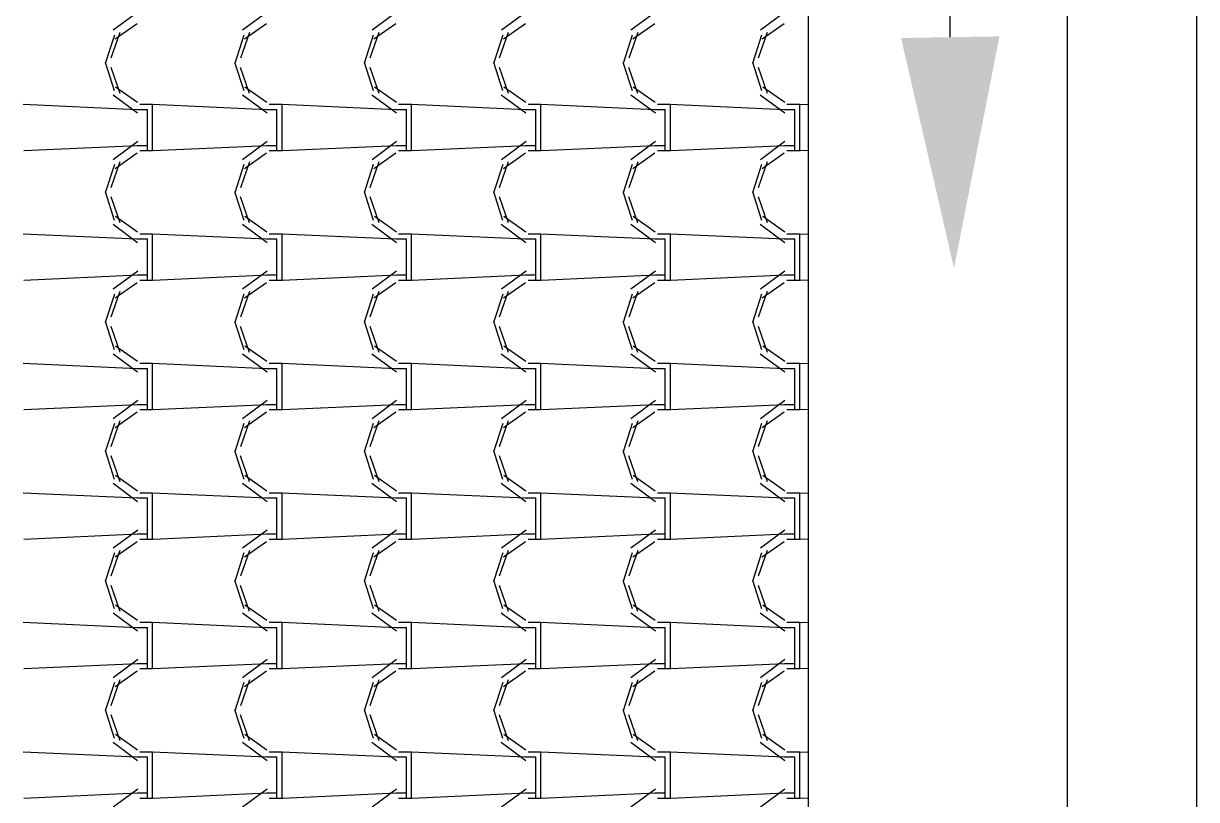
# Model space of a CAD drawing. Header units: millimetres. Extents: x -336 to -33, y -135 to 770.
# Drawn here: x -170.451 to -167.732, y 719.578 to 721.376 of the extents above; entities that cross this region are included whole.
import ezdxf

# ---------------------------------------------------------------- set-up
doc = ezdxf.new("R2010")
doc.units = ezdxf.units.MM
doc.header["$LTSCALE"] = 50
doc.header["$MEASUREMENT"] = 0
for name, color, linetype in [('-HIDRO', 8, 'CONTINUOUS'), ('AF', 5, 'CONTINUOUS'), ('TUBULAÇÃO_ESGOTO', 5, 'CONTINUOUS')]:
    doc.layers.add(name, color=color, linetype=linetype)

msp = doc.modelspace()

# ---------------------------------------------------------------- linework, layer by layer
at = {"layer": '-HIDRO', "linetype": 'Continuous'}
for p, q in [((-167.7324, 733.4466), (-167.7324, 716.5333)), ((-168.6324, 733.1466), (-168.6324, 716.8333)), ((-168.0324, 733.1466), (-168.0324, 716.8333)), ((-170.1863, 721.4019), (-170.2433, 721.3599)), ((-169.8863, 721.4019), (-169.9433, 721.3599)), ((-169.5863, 721.402), (-169.6433, 721.36)), ((-169.2863, 721.402), (-169.3433, 721.36)), ((-168.9863, 721.402), (-169.0433, 721.36)), ((-168.6863, 721.402), (-168.7433, 721.36)), ((-170.1879, 721.3751), (-170.2389, 721.3391)), ((-169.8879, 721.3751), (-169.9389, 721.3391)), ((-169.5879, 721.3751), (-169.6389, 721.3391)), ((-169.2879, 721.3751), (-169.3389, 721.3391)), ((-168.9879, 721.3751), (-169.0389, 721.3391)), ((-168.6879, 721.3751), (-168.7389, 721.3391)), ((-170.2404, 721.3489), (-170.2614, 721.2829)), ((-170.2274, 721.355), (-170.2484, 721.295)), ((-169.9404, 721.3489), (-169.9614, 721.2829)), ((-169.9274, 721.355), (-169.9484, 721.295)), ((-169.6404, 721.3489), (-169.6614, 721.2829)), ((-169.6274, 721.355), (-169.6484, 721.295)), ((-169.3404, 721.3489), (-169.3614, 721.2829)), ((-169.3274, 721.355), (-169.3484, 721.295)), ((-169.0404, 721.3489), (-169.0614, 721.2829)), ((-169.0274, 721.355), (-169.0484, 721.295)), ((-168.7404, 721.3489), (-168.7614, 721.2829)), ((-168.7274, 721.355), (-168.7484, 721.295)), ((-170.2617, 721.2861), (-170.2407, 721.2201)), ((-170.2487, 721.2745), (-170.2277, 721.2145)), ((-169.9617, 721.2861), (-169.9407, 721.2201)), ((-169.9487, 721.2745), (-169.9277, 721.2145)), ((-169.6617, 721.2861), (-169.6407, 721.2201)), ((-169.6487, 721.2745), (-169.6277, 721.2145)), ((-169.3617, 721.2861), (-169.3407, 721.2201)), ((-169.3487, 721.2745), (-169.3277, 721.2145)), ((-169.0617, 721.2861), (-169.0407, 721.2201)), ((-169.0487, 721.2745), (-169.0277, 721.2145)), ((-168.7617, 721.2861), (-168.7407, 721.2201)), ((-168.7487, 721.2745), (-168.7277, 721.2145)), ((-170.2436, 721.2104), (-170.1866, 721.1684)), ((-170.2379, 721.229), (-170.1869, 721.193)), ((-169.9436, 721.2104), (-169.8866, 721.1684)), ((-169.9379, 721.229), (-169.8869, 721.193)), ((-169.6436, 721.2104), (-169.5866, 721.1684)), ((-169.6379, 721.229), (-169.5869, 721.193)), ((-169.3436, 721.2104), (-169.2866, 721.1684)), ((-169.3379, 721.229), (-169.2869, 721.193)), ((-169.0436, 721.2104), (-168.9866, 721.1684)), ((-169.0379, 721.229), (-168.9869, 721.193)), ((-168.7436, 721.2104), (-168.6866, 721.1684)), ((-168.7379, 721.229), (-168.6869, 721.193)), ((-170.188, 721.1757), (-170.452, 721.1877)), ((-170.1817, 721.1885), (-170.1517, 721.1885)), ((-169.888, 721.1757), (-170.152, 721.1877)), ((-170.1517, 721.0925), (-170.1517, 721.1885)), ((-169.8817, 721.1885), (-169.8517, 721.1885)), ((-169.588, 721.1757), (-169.852, 721.1877)), ((-169.8517, 721.0925), (-169.8517, 721.1885)), ((-169.5817, 721.1885), (-169.5517, 721.1885)), ((-169.288, 721.1757), (-169.552, 721.1877)), ((-169.5517, 721.0925), (-169.5517, 721.1885)), ((-169.2817, 721.1885), (-169.2517, 721.1885)), ((-168.988, 721.1757), (-169.252, 721.1877)), ((-169.2517, 721.0925), (-169.2517, 721.1885)), ((-168.9817, 721.1885), (-168.9517, 721.1885)), ((-168.688, 721.1757), (-168.952, 721.1877)), ((-168.9517, 721.0925), (-168.9517, 721.1885)), ((-168.6817, 721.1885), (-168.6517, 721.1885)), ((-168.6324, 721.1868), (-168.652, 721.1877)), ((-168.6517, 721.0925), (-168.6517, 721.1885)), ((-170.1877, 721.1765), (-170.1637, 721.1765)), ((-170.1637, 721.0925), (-170.1637, 721.1765)), ((-169.8877, 721.1765), (-169.8637, 721.1765)), ((-169.8637, 721.0925), (-169.8637, 721.1765)), ((-169.5877, 721.1765), (-169.5637, 721.1765)), ((-169.5637, 721.0925), (-169.5637, 721.1765)), ((-169.2877, 721.1765), (-169.2637, 721.1765)), ((-169.2637, 721.0925), (-169.2637, 721.1765)), ((-168.9877, 721.1765), (-168.9637, 721.1765)), ((-168.9637, 721.0925), (-168.9637, 721.1765)), ((-168.6877, 721.1765), (-168.6637, 721.1765)), ((-168.6637, 721.0925), (-168.6637, 721.1765)), ((-170.1863, 721.1019), (-170.2433, 721.0599)), ((-169.8863, 721.102), (-169.9433, 721.06)), ((-169.5863, 721.102), (-169.6433, 721.06)), ((-169.2863, 721.102), (-169.3433, 721.06)), ((-168.9863, 721.102), (-169.0433, 721.06)), ((-168.6863, 721.102), (-168.7433, 721.06)), ((-170.1865, 721.0924), (-170.4505, 721.0804)), ((-170.1879, 721.0751), (-170.2389, 721.0391)), ((-170.1637, 721.0925), (-170.1877, 721.0925)), ((-170.1517, 721.0805), (-170.1817, 721.0805)), ((-170.1637, 721.0805), (-170.1637, 721.0925)), ((-170.1517, 721.0805), (-170.1517, 721.0925)), ((-169.8865, 721.0924), (-170.1505, 721.0804)), ((-169.8879, 721.0751), (-169.9389, 721.0391)), ((-169.8637, 721.0925), (-169.8877, 721.0925)), ((-169.8517, 721.0805), (-169.8817, 721.0805)), ((-169.8637, 721.0805), (-169.8637, 721.0925)), ((-169.8517, 721.0805), (-169.8517, 721.0925)), ((-169.5865, 721.0924), (-169.8505, 721.0804)), ((-169.5879, 721.0751), (-169.6389, 721.0391)), ((-169.5637, 721.0925), (-169.5877, 721.0925)), ((-169.5517, 721.0805), (-169.5817, 721.0805)), ((-169.5637, 721.0805), (-169.5637, 721.0925)), ((-169.5517, 721.0805), (-169.5517, 721.0925)), ((-169.2865, 721.0924), (-169.5505, 721.0804)), ((-169.2879, 721.0751), (-169.3389, 721.0391)), ((-169.2637, 721.0925), (-169.2877, 721.0925)), ((-169.2517, 721.0805), (-169.2817, 721.0805)), ((-169.2637, 721.0805), (-169.2637, 721.0925)), ((-169.2517, 721.0805), (-169.2517, 721.0925)), ((-168.9865, 721.0924), (-169.2505, 721.0804)), ((-168.9879, 721.0751), (-169.0389, 721.0391)), ((-168.9637, 721.0925), (-168.9877, 721.0925)), ((-168.9517, 721.0805), (-168.9817, 721.0805)), ((-168.9637, 721.0805), (-168.9637, 721.0925)), ((-168.9517, 721.0805), (-168.9517, 721.0925)), ((-168.6865, 721.0924), (-168.9505, 721.0804)), ((-168.6879, 721.0751), (-168.7389, 721.0391)), ((-168.6637, 721.0925), (-168.6877, 721.0925)), ((-168.6517, 721.0805), (-168.6817, 721.0805)), ((-168.6637, 721.0805), (-168.6637, 721.0925)), ((-168.6517, 721.0805), (-168.6517, 721.0925)), ((-168.6324, 721.0812), (-168.6505, 721.0804)), ((-170.2404, 721.0489), (-170.2614, 720.9829)), ((-170.2274, 721.055), (-170.2484, 720.995)), ((-169.9404, 721.0489), (-169.9614, 720.9829)), ((-169.9274, 721.055), (-169.9484, 720.995)), ((-169.6404, 721.0489), (-169.6614, 720.9829)), ((-169.6274, 721.055), (-169.6484, 720.995)), ((-169.3404, 721.0489), (-169.3614, 720.9829)), ((-169.3274, 721.055), (-169.3484, 720.995)), ((-169.0404, 721.0489), (-169.0614, 720.9829)), ((-169.0274, 721.055), (-169.0484, 720.995)), ((-168.7404, 721.0489), (-168.7614, 720.9829)), ((-168.7274, 721.055), (-168.7484, 720.995)), ((-170.2617, 720.9861), (-170.2407, 720.9201)), ((-170.2487, 720.9745), (-170.2277, 720.9145)), ((-169.9617, 720.9861), (-169.9407, 720.9201)), ((-169.9487, 720.9745), (-169.9277, 720.9145)), ((-169.6617, 720.9861), (-169.6407, 720.9201)), ((-169.6487, 720.9745), (-169.6277, 720.9145)), ((-169.3617, 720.9861), (-169.3407, 720.9201)), ((-169.3487, 720.9745), (-169.3277, 720.9145)), ((-169.0617, 720.9861), (-169.0407, 720.9201)), ((-169.0487, 720.9745), (-169.0277, 720.9145)), ((-168.7617, 720.9861), (-168.7407, 720.9201)), ((-168.7487, 720.9745), (-168.7277, 720.9145)), ((-170.2436, 720.9104), (-170.1866, 720.8684)), ((-170.2379, 720.929), (-170.1869, 720.893)), ((-169.9436, 720.9104), (-169.8866, 720.8684)), ((-169.9379, 720.929), (-169.8869, 720.893)), ((-169.6436, 720.9104), (-169.5866, 720.8684)), ((-169.6379, 720.929), (-169.5869, 720.893)), ((-169.3436, 720.9104), (-169.2866, 720.8684)), ((-169.3379, 720.929), (-169.2869, 720.893)), ((-169.0436, 720.9104), (-168.9866, 720.8684)), ((-169.0379, 720.929), (-168.9869, 720.893)), ((-168.7436, 720.9104), (-168.6866, 720.8684)), ((-168.7379, 720.929), (-168.6869, 720.893)), ((-170.188, 720.8757), (-170.452, 720.8877)), ((-170.1817, 720.8885), (-170.1517, 720.8885)), ((-169.888, 720.8757), (-170.152, 720.8877)), ((-170.1517, 720.7925), (-170.1517, 720.8885)), ((-169.8817, 720.8885), (-169.8517, 720.8885)), ((-169.588, 720.8757), (-169.852, 720.8877)), ((-169.8517, 720.7925), (-169.8517, 720.8885)), ((-169.5817, 720.8885), (-169.5517, 720.8885)), ((-169.288, 720.8757), (-169.552, 720.8877)), ((-169.5517, 720.7925), (-169.5517, 720.8885)), ((-169.2817, 720.8885), (-169.2517, 720.8885)), ((-168.988, 720.8757), (-169.252, 720.8877)), ((-169.2517, 720.7925), (-169.2517, 720.8885)), ((-168.9817, 720.8885), (-168.9517, 720.8885)), ((-168.688, 720.8757), (-168.952, 720.8877)), ((-168.9517, 720.7925), (-168.9517, 720.8885)), ((-168.6817, 720.8885), (-168.6517, 720.8885)), ((-168.6324, 720.8868), (-168.652, 720.8877)), ((-168.6517, 720.7925), (-168.6517, 720.8885)), ((-170.1877, 720.8765), (-170.1637, 720.8765)), ((-170.1637, 720.7925), (-170.1637, 720.8765)), ((-169.8877, 720.8765), (-169.8637, 720.8765)), ((-169.8637, 720.7925), (-169.8637, 720.8765)), ((-169.5877, 720.8765), (-169.5637, 720.8765)), ((-169.5637, 720.7925), (-169.5637, 720.8765)), ((-169.2877, 720.8765), (-169.2637, 720.8765)), ((-169.2637, 720.7925), (-169.2637, 720.8765)), ((-168.9877, 720.8765), (-168.9637, 720.8765)), ((-168.9637, 720.7925), (-168.9637, 720.8765)), ((-168.6877, 720.8765), (-168.6637, 720.8765)), ((-168.6637, 720.7925), (-168.6637, 720.8765)), ((-170.1863, 720.802), (-170.2433, 720.76)), ((-169.8863, 720.802), (-169.9433, 720.76)), ((-169.5863, 720.802), (-169.6433, 720.76)), ((-169.2863, 720.802), (-169.3433, 720.76)), ((-168.9863, 720.802), (-169.0433, 720.76)), ((-168.6863, 720.802), (-168.7433, 720.76)), ((-170.1865, 720.7924), (-170.4505, 720.7804)), ((-170.1879, 720.7751), (-170.2389, 720.7391)), ((-170.1637, 720.7925), (-170.1877, 720.7925)), ((-170.1517, 720.7805), (-170.1817, 720.7805)), ((-170.1637, 720.7805), (-170.1637, 720.7925)), ((-170.1517, 720.7805), (-170.1517, 720.7925)), ((-169.8865, 720.7924), (-170.1505, 720.7804)), ((-169.8879, 720.7751), (-169.9389, 720.7391)), ((-169.8637, 720.7925), (-169.8877, 720.7925)), ((-169.8517, 720.7805), (-169.8817, 720.7805)), ((-169.8637, 720.7805), (-169.8637, 720.7925)), ((-169.8517, 720.7805), (-169.8517, 720.7925)), ((-169.5865, 720.7924), (-169.8505, 720.7804)), ((-169.5879, 720.7751), (-169.6389, 720.7391)), ((-169.5637, 720.7925), (-169.5877, 720.7925)), ((-169.5517, 720.7805), (-169.5817, 720.7805)), ((-169.5637, 720.7805), (-169.5637, 720.7925)), ((-169.5517, 720.7805), (-169.5517, 720.7925)), ((-169.2865, 720.7924), (-169.5505, 720.7804)), ((-169.2879, 720.7751), (-169.3389, 720.7391)), ((-169.2637, 720.7925), (-169.2877, 720.7925)), ((-169.2517, 720.7805), (-169.2817, 720.7805)), ((-169.2637, 720.7805), (-169.2637, 720.7925)), ((-169.2517, 720.7805), (-169.2517, 720.7925)), ((-168.9865, 720.7924), (-169.2505, 720.7804)), ((-168.9879, 720.7751), (-169.0389, 720.7391)), ((-168.9637, 720.7925), (-168.9877, 720.7925)), ((-168.9517, 720.7805), (-168.9817, 720.7805)), ((-168.9637, 720.7805), (-168.9637, 720.7925)), ((-168.9517, 720.7805), (-168.9517, 720.7925)), ((-168.6865, 720.7924), (-168.9505, 720.7804)), ((-168.6879, 720.7751), (-168.7389, 720.7391)), ((-168.6637, 720.7925), (-168.6877, 720.7925)), ((-168.6517, 720.7805), (-168.6817, 720.7805)), ((-168.6637, 720.7805), (-168.6637, 720.7925)), ((-168.6517, 720.7805), (-168.6517, 720.7925)), ((-168.6324, 720.7812), (-168.6505, 720.7804)), ((-170.2404, 720.7489), (-170.2614, 720.6829)), ((-170.2274, 720.755), (-170.2484, 720.695)), ((-169.9404, 720.7489), (-169.9614, 720.6829)), ((-169.9274, 720.755), (-169.9484, 720.695)), ((-169.6404, 720.7489), (-169.6614, 720.6829)), ((-169.6274, 720.755), (-169.6484, 720.695)), ((-169.3404, 720.7489), (-169.3614, 720.6829)), ((-169.3274, 720.755), (-169.3484, 720.695)), ((-169.0404, 720.7489), (-169.0614, 720.6829)), ((-169.0274, 720.755), (-169.0484, 720.695)), ((-168.7404, 720.7489), (-168.7614, 720.6829)), ((-168.7274, 720.755), (-168.7484, 720.695)), ((-170.2617, 720.6861), (-170.2407, 720.6201)), ((-170.2487, 720.6745), (-170.2277, 720.6145)), ((-169.9617, 720.6861), (-169.9407, 720.6201)), ((-169.9487, 720.6745), (-169.9277, 720.6145)), ((-169.6617, 720.6861), (-169.6407, 720.6201)), ((-169.6487, 720.6745), (-169.6277, 720.6145)), ((-169.3617, 720.6861), (-169.3407, 720.6201)), ((-169.3487, 720.6745), (-169.3277, 720.6145)), ((-169.0617, 720.6861), (-169.0407, 720.6201)), ((-169.0487, 720.6745), (-169.0277, 720.6145)), ((-168.7617, 720.6861), (-168.7407, 720.6201)), ((-168.7487, 720.6745), (-168.7277, 720.6145)), ((-170.2436, 720.6104), (-170.1866, 720.5684)), ((-170.2379, 720.629), (-170.1869, 720.593)), ((-169.9436, 720.6104), (-169.8866, 720.5684)), ((-169.9379, 720.629), (-169.8869, 720.593)), ((-169.6436, 720.6104), (-169.5866, 720.5684)), ((-169.6379, 720.629), (-169.5869, 720.593)), ((-169.3436, 720.6104), (-169.2866, 720.5684)), ((-169.3379, 720.629), (-169.2869, 720.593)), ((-169.0436, 720.6104), (-168.9866, 720.5684)), ((-169.0379, 720.629), (-168.9869, 720.593)), ((-168.7436, 720.6104), (-168.6866, 720.5684)), ((-168.7379, 720.629), (-168.6869, 720.593)), ((-170.188, 720.5757), (-170.452, 720.5877)), ((-170.1817, 720.5885), (-170.1517, 720.5885)), ((-169.888, 720.5757), (-170.152, 720.5877)), ((-170.1517, 720.4925), (-170.1517, 720.5885)), ((-169.8817, 720.5885), (-169.8517, 720.5885)), ((-169.588, 720.5757), (-169.852, 720.5877)), ((-169.8517, 720.4925), (-169.8517, 720.5885)), ((-169.5817, 720.5885), (-169.5517, 720.5885)), ((-169.288, 720.5757), (-169.552, 720.5877)), ((-169.5517, 720.4925), (-169.5517, 720.5885)), ((-169.2817, 720.5885), (-169.2517, 720.5885)), ((-168.988, 720.5757), (-169.252, 720.5877)), ((-169.2517, 720.4925), (-169.2517, 720.5885)), ((-168.9817, 720.5885), (-168.9517, 720.5885)), ((-168.688, 720.5757), (-168.952, 720.5877)), ((-168.9517, 720.4925), (-168.9517, 720.5885)), ((-168.6817, 720.5885), (-168.6517, 720.5885)), ((-168.6324, 720.5868), (-168.652, 720.5877)), ((-168.6517, 720.4925), (-168.6517, 720.5885)), ((-170.1877, 720.5765), (-170.1637, 720.5765)), ((-170.1637, 720.4925), (-170.1637, 720.5765)), ((-169.8877, 720.5765), (-169.8637, 720.5765)), ((-169.8637, 720.4925), (-169.8637, 720.5765)), ((-169.5877, 720.5765), (-169.5637, 720.5765)), ((-169.5637, 720.4925), (-169.5637, 720.5765)), ((-169.2877, 720.5765), (-169.2637, 720.5765)), ((-169.2637, 720.4925), (-169.2637, 720.5765)), ((-168.9877, 720.5765), (-168.9637, 720.5765)), ((-168.9637, 720.4925), (-168.9637, 720.5765)), ((-168.6877, 720.5765), (-168.6637, 720.5765)), ((-168.6637, 720.4925), (-168.6637, 720.5765)), ((-170.1863, 720.502), (-170.2433, 720.46)), ((-169.8863, 720.502), (-169.9433, 720.46)), ((-169.5863, 720.502), (-169.6433, 720.46)), ((-169.2863, 720.502), (-169.3433, 720.46)), ((-168.9863, 720.502), (-169.0433, 720.46)), ((-168.6863, 720.502), (-168.7433, 720.46)), ((-170.1865, 720.4924), (-170.4505, 720.4804)), ((-170.1879, 720.4751), (-170.2389, 720.4391)), ((-170.1637, 720.4925), (-170.1877, 720.4925)), ((-170.1517, 720.4805), (-170.1817, 720.4805)), ((-170.1637, 720.4805), (-170.1637, 720.4925)), ((-170.1517, 720.4805), (-170.1517, 720.4925)), ((-169.8865, 720.4924), (-170.1505, 720.4804)), ((-169.8879, 720.4751), (-169.9389, 720.4391)), ((-169.8637, 720.4925), (-169.8877, 720.4925)), ((-169.8517, 720.4805), (-169.8817, 720.4805)), ((-169.8637, 720.4805), (-169.8637, 720.4925)), ((-169.8517, 720.4805), (-169.8517, 720.4925)), ((-169.5865, 720.4924), (-169.8505, 720.4804)), ((-169.5879, 720.4751), (-169.6389, 720.4391)), ((-169.5637, 720.4925), (-169.5877, 720.4925)), ((-169.5517, 720.4805), (-169.5817, 720.4805)), ((-169.5637, 720.4805), (-169.5637, 720.4925)), ((-169.5517, 720.4805), (-169.5517, 720.4925)), ((-169.2865, 720.4924), (-169.5505, 720.4804)), ((-169.2879, 720.4751), (-169.3389, 720.4391)), ((-169.2637, 720.4925), (-169.2877, 720.4925)), ((-169.2517, 720.4805), (-169.2817, 720.4805)), ((-169.2637, 720.4805), (-169.2637, 720.4925)), ((-169.2517, 720.4805), (-169.2517, 720.4925)), ((-168.9865, 720.4924), (-169.2505, 720.4804)), ((-168.9879, 720.4751), (-169.0389, 720.4391)), ((-168.9637, 720.4925), (-168.9877, 720.4925)), ((-168.9517, 720.4805), (-168.9817, 720.4805)), ((-168.9637, 720.4805), (-168.9637, 720.4925)), ((-168.9517, 720.4805), (-168.9517, 720.4925)), ((-168.6865, 720.4924), (-168.9505, 720.4804)), ((-168.6879, 720.4751), (-168.7389, 720.4391)), ((-168.6637, 720.4925), (-168.6877, 720.4925)), ((-168.6517, 720.4805), (-168.6817, 720.4805)), ((-168.6637, 720.4805), (-168.6637, 720.4925)), ((-168.6517, 720.4805), (-168.6517, 720.4925)), ((-168.6324, 720.4812), (-168.6505, 720.4804)), ((-170.2404, 720.4489), (-170.2614, 720.3829)), ((-170.2274, 720.455), (-170.2484, 720.395)), ((-169.9404, 720.4489), (-169.9614, 720.3829)), ((-169.9274, 720.455), (-169.9484, 720.395)), ((-169.6404, 720.4489), (-169.6614, 720.3829)), ((-169.6274, 720.455), (-169.6484, 720.395)), ((-169.3404, 720.4489), (-169.3614, 720.3829)), ((-169.3274, 720.455), (-169.3484, 720.395)), ((-169.0404, 720.4489), (-169.0614, 720.3829)), ((-169.0274, 720.455), (-169.0484, 720.395)), ((-168.7404, 720.4489), (-168.7614, 720.3829)), ((-168.7274, 720.455), (-168.7484, 720.395)), ((-170.2617, 720.3861), (-170.2407, 720.3201)), ((-170.2487, 720.3745), (-170.2277, 720.3145)), ((-169.9617, 720.3861), (-169.9407, 720.3201)), ((-169.9487, 720.3745), (-169.9277, 720.3145)), ((-169.6617, 720.3861), (-169.6407, 720.3201)), ((-169.6487, 720.3745), (-169.6277, 720.3145)), ((-169.3617, 720.3861), (-169.3407, 720.3201)), ((-169.3487, 720.3745), (-169.3277, 720.3145)), ((-169.0617, 720.3861), (-169.0407, 720.3201)), ((-169.0487, 720.3745), (-169.0277, 720.3145)), ((-168.7617, 720.3861), (-168.7407, 720.3201)), ((-168.7487, 720.3745), (-168.7277, 720.3145)), ((-170.2436, 720.3104), (-170.1866, 720.2684)), ((-170.2379, 720.329), (-170.1869, 720.293)), ((-169.9436, 720.3104), (-169.8866, 720.2684)), ((-169.9379, 720.329), (-169.8869, 720.293)), ((-169.6436, 720.3104), (-169.5866, 720.2684)), ((-169.6379, 720.329), (-169.5869, 720.293)), ((-169.3436, 720.3104), (-169.2866, 720.2684)), ((-169.3379, 720.329), (-169.2869, 720.293)), ((-169.0436, 720.3104), (-168.9866, 720.2684)), ((-169.0379, 720.329), (-168.9869, 720.293)), ((-168.7436, 720.3104), (-168.6866, 720.2684)), ((-168.7379, 720.329), (-168.6869, 720.293)), ((-170.188, 720.2757), (-170.452, 720.2877)), ((-170.1817, 720.2885), (-170.1517, 720.2885)), ((-169.888, 720.2757), (-170.152, 720.2877)), ((-170.1517, 720.1925), (-170.1517, 720.2885)), ((-169.8817, 720.2885), (-169.8517, 720.2885)), ((-169.588, 720.2757), (-169.852, 720.2877)), ((-169.8517, 720.1925), (-169.8517, 720.2885)), ((-169.5817, 720.2885), (-169.5517, 720.2885)), ((-169.288, 720.2757), (-169.552, 720.2877)), ((-169.5517, 720.1925), (-169.5517, 720.2885)), ((-169.2817, 720.2885), (-169.2517, 720.2885)), ((-168.988, 720.2757), (-169.252, 720.2877)), ((-169.2517, 720.1925), (-169.2517, 720.2885)), ((-168.9817, 720.2885), (-168.9517, 720.2885)), ((-168.688, 720.2757), (-168.952, 720.2877)), ((-168.9517, 720.1925), (-168.9517, 720.2885)), ((-168.6817, 720.2885), (-168.6517, 720.2885)), ((-168.6324, 720.2868), (-168.652, 720.2877)), ((-168.6517, 720.1925), (-168.6517, 720.2885)), ((-170.1877, 720.2765), (-170.1637, 720.2765)), ((-170.1637, 720.1925), (-170.1637, 720.2765)), ((-169.8877, 720.2765), (-169.8637, 720.2765)), ((-169.8637, 720.1925), (-169.8637, 720.2765)), ((-169.5877, 720.2765), (-169.5637, 720.2765)), ((-169.5637, 720.1925), (-169.5637, 720.2765)), ((-169.2877, 720.2765), (-169.2637, 720.2765)), ((-169.2637, 720.1925), (-169.2637, 720.2765)), ((-168.9877, 720.2765), (-168.9637, 720.2765)), ((-168.9637, 720.1925), (-168.9637, 720.2765)), ((-168.6877, 720.2765), (-168.6637, 720.2765)), ((-168.6637, 720.1925), (-168.6637, 720.2765)), ((-170.1863, 720.202), (-170.2433, 720.16)), ((-169.8863, 720.202), (-169.9433, 720.16)), ((-169.5863, 720.202), (-169.6433, 720.16)), ((-169.2863, 720.202), (-169.3433, 720.16)), ((-168.9863, 720.202), (-169.0433, 720.16)), ((-168.6863, 720.202), (-168.7433, 720.16)), ((-170.1865, 720.1924), (-170.4505, 720.1804)), ((-170.1879, 720.1751), (-170.2389, 720.1391)), ((-170.1637, 720.1925), (-170.1877, 720.1925)), ((-170.1517, 720.1805), (-170.1817, 720.1805)), ((-170.1637, 720.1805), (-170.1637, 720.1925)), ((-170.1517, 720.1805), (-170.1517, 720.1925)), ((-169.8865, 720.1924), (-170.1505, 720.1804)), ((-169.8879, 720.1751), (-169.9389, 720.1391)), ((-169.8637, 720.1925), (-169.8877, 720.1925)), ((-169.8517, 720.1805), (-169.8817, 720.1805)), ((-169.8637, 720.1805), (-169.8637, 720.1925)), ((-169.8517, 720.1805), (-169.8517, 720.1925)), ((-169.5865, 720.1924), (-169.8505, 720.1804)), ((-169.5879, 720.1751), (-169.6389, 720.1391)), ((-169.5637, 720.1925), (-169.5877, 720.1925)), ((-169.5517, 720.1805), (-169.5817, 720.1805)), ((-169.5637, 720.1805), (-169.5637, 720.1925)), ((-169.5517, 720.1805), (-169.5517, 720.1925)), ((-169.2865, 720.1924), (-169.5505, 720.1804)), ((-169.2879, 720.1751), (-169.3389, 720.1391)), ((-169.2637, 720.1925), (-169.2877, 720.1925)), ((-169.2517, 720.1805), (-169.2817, 720.1805)), ((-169.2637, 720.1805), (-169.2637, 720.1925)), ((-169.2517, 720.1805), (-169.2517, 720.1925)), ((-168.9865, 720.1924), (-169.2505, 720.1804)), ((-168.9879, 720.1751), (-169.0389, 720.1391)), ((-168.9637, 720.1925), (-168.9877, 720.1925)), ((-168.9517, 720.1805), (-168.9817, 720.1805)), ((-168.9637, 720.1805), (-168.9637, 720.1925)), ((-168.9517, 720.1805), (-168.9517, 720.1925)), ((-168.6865, 720.1924), (-168.9505, 720.1804)), ((-168.6879, 720.1751), (-168.7389, 720.1391)), ((-168.6637, 720.1925), (-168.6877, 720.1925)), ((-168.6517, 720.1805), (-168.6817, 720.1805)), ((-168.6637, 720.1805), (-168.6637, 720.1925)), ((-168.6517, 720.1805), (-168.6517, 720.1925)), ((-168.6324, 720.1812), (-168.6505, 720.1804)), ((-170.2404, 720.1489), (-170.2614, 720.0829)), ((-170.2274, 720.155), (-170.2484, 720.095)), ((-169.9404, 720.1489), (-169.9614, 720.0829)), ((-169.9274, 720.155), (-169.9484, 720.095)), ((-169.6404, 720.1489), (-169.6614, 720.0829)), ((-169.6274, 720.155), (-169.6484, 720.095)), ((-169.3404, 720.1489), (-169.3614, 720.0829)), ((-169.3274, 720.155), (-169.3484, 720.095)), ((-169.0404, 720.1489), (-169.0614, 720.0829)), ((-169.0274, 720.155), (-169.0484, 720.095)), ((-168.7404, 720.1489), (-168.7614, 720.0829)), ((-168.7274, 720.155), (-168.7484, 720.095)), ((-170.2617, 720.0861), (-170.2407, 720.0201)), ((-170.2487, 720.0745), (-170.2277, 720.0145)), ((-169.9617, 720.0861), (-169.9407, 720.0201)), ((-169.9487, 720.0745), (-169.9277, 720.0145)), ((-169.6617, 720.0861), (-169.6407, 720.0201)), ((-169.6487, 720.0745), (-169.6277, 720.0145)), ((-169.3617, 720.0861), (-169.3407, 720.0201)), ((-169.3487, 720.0745), (-169.3277, 720.0145)), ((-169.0617, 720.0861), (-169.0407, 720.0201)), ((-169.0487, 720.0745), (-169.0277, 720.0145)), ((-168.7617, 720.0861), (-168.7407, 720.0201)), ((-168.7487, 720.0745), (-168.7277, 720.0145)), ((-170.2436, 720.0105), (-170.1866, 719.9685)), ((-170.2379, 720.029), (-170.1869, 719.993)), ((-169.9436, 720.0104), (-169.8866, 719.9684)), ((-169.9379, 720.029), (-169.8869, 719.993)), ((-169.6436, 720.0104), (-169.5866, 719.9684)), ((-169.6379, 720.029), (-169.5869, 719.993)), ((-169.3436, 720.0104), (-169.2866, 719.9684)), ((-169.3379, 720.029), (-169.2869, 719.993)), ((-169.0436, 720.0104), (-168.9866, 719.9684)), ((-169.0379, 720.029), (-168.9869, 719.993)), ((-168.7436, 720.0104), (-168.6866, 719.9684)), ((-168.7379, 720.029), (-168.6869, 719.993)), ((-170.188, 719.9757), (-170.452, 719.9877)), ((-170.1817, 719.9885), (-170.1517, 719.9885)), ((-169.888, 719.9757), (-170.152, 719.9877)), ((-170.1517, 719.8925), (-170.1517, 719.9885)), ((-169.8817, 719.9885), (-169.8517, 719.9885)), ((-169.588, 719.9757), (-169.852, 719.9877)), ((-169.8517, 719.8925), (-169.8517, 719.9885)), ((-169.5817, 719.9885), (-169.5517, 719.9885)), ((-169.288, 719.9757), (-169.552, 719.9877)), ((-169.5517, 719.8925), (-169.5517, 719.9885)), ((-169.2817, 719.9885), (-169.2517, 719.9885)), ((-168.988, 719.9757), (-169.252, 719.9877)), ((-169.2517, 719.8925), (-169.2517, 719.9885)), ((-168.9817, 719.9885), (-168.9517, 719.9885)), ((-168.688, 719.9757), (-168.952, 719.9877)), ((-168.9517, 719.8925), (-168.9517, 719.9885)), ((-168.6817, 719.9885), (-168.6517, 719.9885)), ((-168.6324, 719.9868), (-168.652, 719.9877)), ((-168.6517, 719.8925), (-168.6517, 719.9885)), ((-170.1877, 719.9765), (-170.1637, 719.9765)), ((-170.1637, 719.8925), (-170.1637, 719.9765)), ((-169.8877, 719.9765), (-169.8637, 719.9765)), ((-169.8637, 719.8925), (-169.8637, 719.9765)), ((-169.5877, 719.9765), (-169.5637, 719.9765)), ((-169.5637, 719.8925), (-169.5637, 719.9765)), ((-169.2877, 719.9765), (-169.2637, 719.9765)), ((-169.2637, 719.8925), (-169.2637, 719.9765)), ((-168.9877, 719.9765), (-168.9637, 719.9765)), ((-168.9637, 719.8925), (-168.9637, 719.9765)), ((-168.6877, 719.9765), (-168.6637, 719.9765)), ((-168.6637, 719.8925), (-168.6637, 719.9765)), ((-170.1863, 719.902), (-170.2433, 719.86)), ((-169.8863, 719.902), (-169.9433, 719.86)), ((-169.5863, 719.902), (-169.6433, 719.86)), ((-169.2863, 719.902), (-169.3433, 719.86)), ((-168.9863, 719.902), (-169.0433, 719.86)), ((-168.6863, 719.902), (-168.7433, 719.86)), ((-170.1865, 719.8924), (-170.4505, 719.8804)), ((-170.1879, 719.8751), (-170.2389, 719.8391)), ((-170.1637, 719.8925), (-170.1877, 719.8925)), ((-170.1517, 719.8805), (-170.1817, 719.8805)), ((-170.1637, 719.8805), (-170.1637, 719.8925)), ((-170.1517, 719.8805), (-170.1517, 719.8925)), ((-169.8865, 719.8924), (-170.1505, 719.8804)), ((-169.8879, 719.8751), (-169.9389, 719.8391)), ((-169.8637, 719.8925), (-169.8877, 719.8925)), ((-169.8517, 719.8805), (-169.8817, 719.8805)), ((-169.8637, 719.8805), (-169.8637, 719.8925)), ((-169.8517, 719.8805), (-169.8517, 719.8925)), ((-169.5865, 719.8924), (-169.8505, 719.8804)), ((-169.5879, 719.8751), (-169.6389, 719.8391)), ((-169.5637, 719.8925), (-169.5877, 719.8925)), ((-169.5517, 719.8805), (-169.5817, 719.8805)), ((-169.5637, 719.8805), (-169.5637, 719.8925)), ((-169.5517, 719.8805), (-169.5517, 719.8925)), ((-169.2865, 719.8924), (-169.5505, 719.8804)), ((-169.2879, 719.8751), (-169.3389, 719.8391)), ((-169.2637, 719.8925), (-169.2877, 719.8925)), ((-169.2517, 719.8805), (-169.2817, 719.8805)), ((-169.2637, 719.8805), (-169.2637, 719.8925)), ((-169.2517, 719.8805), (-169.2517, 719.8925)), ((-168.9865, 719.8924), (-169.2505, 719.8804)), ((-168.9879, 719.8751), (-169.0389, 719.8391)), ((-168.9637, 719.8925), (-168.9877, 719.8925)), ((-168.9517, 719.8805), (-168.9817, 719.8805)), ((-168.9637, 719.8805), (-168.9637, 719.8925)), ((-168.9517, 719.8805), (-168.9517, 719.8925)), ((-168.6865, 719.8924), (-168.9505, 719.8804)), ((-168.6879, 719.8751), (-168.7389, 719.8391)), ((-168.6637, 719.8925), (-168.6877, 719.8925)), ((-168.6517, 719.8805), (-168.6817, 719.8805)), ((-168.6637, 719.8805), (-168.6637, 719.8925)), ((-168.6517, 719.8805), (-168.6517, 719.8925)), ((-168.6324, 719.8812), (-168.6505, 719.8804)), ((-170.2404, 719.8489), (-170.2614, 719.7829)), ((-170.2274, 719.855), (-170.2484, 719.795)), ((-169.9404, 719.8489), (-169.9614, 719.7829)), ((-169.9274, 719.855), (-169.9484, 719.795)), ((-169.6404, 719.8489), (-169.6614, 719.7829)), ((-169.6274, 719.855), (-169.6484, 719.795)), ((-169.3404, 719.8489), (-169.3614, 719.7829)), ((-169.3274, 719.855), (-169.3484, 719.795)), ((-169.0404, 719.8489), (-169.0614, 719.7829)), ((-169.0274, 719.855), (-169.0484, 719.795)), ((-168.7404, 719.8489), (-168.7614, 719.7829)), ((-168.7274, 719.855), (-168.7484, 719.795)), ((-170.2617, 719.7861), (-170.2407, 719.7201)), ((-170.2487, 719.7745), (-170.2277, 719.7145)), ((-169.9617, 719.7861), (-169.9407, 719.7201)), ((-169.9487, 719.7745), (-169.9277, 719.7145)), ((-169.6617, 719.7861), (-169.6407, 719.7201)), ((-169.6487, 719.7745), (-169.6277, 719.7145)), ((-169.3617, 719.7861), (-169.3407, 719.7201)), ((-169.3487, 719.7745), (-169.3277, 719.7145)), ((-169.0617, 719.7861), (-169.0407, 719.7201)), ((-169.0487, 719.7745), (-169.0277, 719.7145)), ((-168.7617, 719.7861), (-168.7407, 719.7201)), ((-168.7487, 719.7745), (-168.7277, 719.7145)), ((-170.2436, 719.7105), (-170.1866, 719.6685)), ((-170.2379, 719.729), (-170.1869, 719.693)), ((-169.9436, 719.7105), (-169.8866, 719.6685)), ((-169.9379, 719.729), (-169.8869, 719.693)), ((-169.6436, 719.7104), (-169.5866, 719.6684)), ((-169.6379, 719.729), (-169.5869, 719.693)), ((-169.3436, 719.7104), (-169.2866, 719.6684)), ((-169.3379, 719.729), (-169.2869, 719.693)), ((-169.0436, 719.7104), (-168.9866, 719.6684)), ((-169.0379, 719.729), (-168.9869, 719.693)), ((-168.7436, 719.7104), (-168.6866, 719.6684)), ((-168.7379, 719.729), (-168.6869, 719.693)), ((-170.188, 719.6757), (-170.452, 719.6877)), ((-170.1817, 719.6885), (-170.1517, 719.6885)), ((-169.888, 719.6757), (-170.152, 719.6877)), ((-170.1517, 719.5925), (-170.1517, 719.6885)), ((-169.8817, 719.6885), (-169.8517, 719.6885)), ((-169.588, 719.6757), (-169.852, 719.6877)), ((-169.8517, 719.5925), (-169.8517, 719.6885)), ((-169.5817, 719.6885), (-169.5517, 719.6885)), ((-169.288, 719.6757), (-169.552, 719.6877)), ((-169.5517, 719.5925), (-169.5517, 719.6885)), ((-169.2817, 719.6885), (-169.2517, 719.6885)), ((-168.988, 719.6757), (-169.252, 719.6877)), ((-169.2517, 719.5925), (-169.2517, 719.6885)), ((-168.9817, 719.6885), (-168.9517, 719.6885)), ((-168.688, 719.6757), (-168.952, 719.6877)), ((-168.9517, 719.5925), (-168.9517, 719.6885)), ((-168.6817, 719.6885), (-168.6517, 719.6885)), ((-168.6324, 719.6868), (-168.652, 719.6877)), ((-168.6517, 719.5925), (-168.6517, 719.6885)), ((-170.1877, 719.6765), (-170.1637, 719.6765)), ((-170.1637, 719.5925), (-170.1637, 719.6765)), ((-169.8877, 719.6765), (-169.8637, 719.6765)), ((-169.8637, 719.5925), (-169.8637, 719.6765)), ((-169.5877, 719.6765), (-169.5637, 719.6765)), ((-169.5637, 719.5925), (-169.5637, 719.6765)), ((-169.2877, 719.6765), (-169.2637, 719.6765)), ((-169.2637, 719.5925), (-169.2637, 719.6765)), ((-168.9877, 719.6765), (-168.9637, 719.6765)), ((-168.9637, 719.5925), (-168.9637, 719.6765)), ((-168.6877, 719.6765), (-168.6637, 719.6765)), ((-168.6637, 719.5925), (-168.6637, 719.6765)), ((-170.1863, 719.602), (-170.2433, 719.56)), ((-169.8863, 719.602), (-169.9433, 719.56)), ((-169.5863, 719.602), (-169.6433, 719.56)), ((-169.2863, 719.602), (-169.3433, 719.56)), ((-168.9863, 719.602), (-169.0433, 719.56)), ((-168.6863, 719.602), (-168.7433, 719.56)), ((-170.1865, 719.5924), (-170.4505, 719.5804)), ((-170.1637, 719.5925), (-170.1877, 719.5925)), ((-170.1517, 719.5805), (-170.1817, 719.5805)), ((-170.1637, 719.5805), (-170.1637, 719.5925)), ((-170.1517, 719.5805), (-170.1517, 719.5925)), ((-169.8865, 719.5924), (-170.1505, 719.5804)), ((-169.8637, 719.5925), (-169.8877, 719.5925)), ((-169.8517, 719.5805), (-169.8817, 719.5805)), ((-169.8637, 719.5805), (-169.8637, 719.5925)), ((-169.8517, 719.5805), (-169.8517, 719.5925)), ((-169.5865, 719.5924), (-169.8505, 719.5804)), ((-169.5637, 719.5925), (-169.5877, 719.5925)), ((-169.5517, 719.5805), (-169.5817, 719.5805)), ((-169.5637, 719.5805), (-169.5637, 719.5925)), ((-169.5517, 719.5805), (-169.5517, 719.5925)), ((-169.2865, 719.5924), (-169.5505, 719.5804)), ((-169.2637, 719.5925), (-169.2877, 719.5925)), ((-169.2517, 719.5805), (-169.2817, 719.5805)), ((-169.2637, 719.5805), (-169.2637, 719.5925)), ((-169.2517, 719.5805), (-169.2517, 719.5925)), ((-168.9865, 719.5924), (-169.2505, 719.5804)), ((-168.9637, 719.5925), (-168.9877, 719.5925)), ((-168.9517, 719.5805), (-168.9817, 719.5805)), ((-168.9637, 719.5805), (-168.9637, 719.5925)), ((-168.9517, 719.5805), (-168.9517, 719.5925)), ((-168.6865, 719.5924), (-168.9505, 719.5804)), ((-168.6637, 719.5925), (-168.6877, 719.5925)), ((-168.6517, 719.5805), (-168.6817, 719.5805)), ((-168.6637, 719.5805), (-168.6637, 719.5925)), ((-168.6517, 719.5805), (-168.6517, 719.5925)), ((-168.6324, 719.5812), (-168.6505, 719.5804))]:
    msp.add_line(p, q, dxfattribs=at)
at = {"layer": 'AF'}
msp.add_line((-168.3031, 721.3439), (-168.3031, 722.0259), dxfattribs=at)
at = {"layer": 'TUBULAÇÃO_ESGOTO'}
msp.add_solid([(-168.2945, 720.8088), (-168.4172, 721.342), (-168.1891, 721.3457)], dxfattribs=at)

doc.saveas('drawing.dxf')
